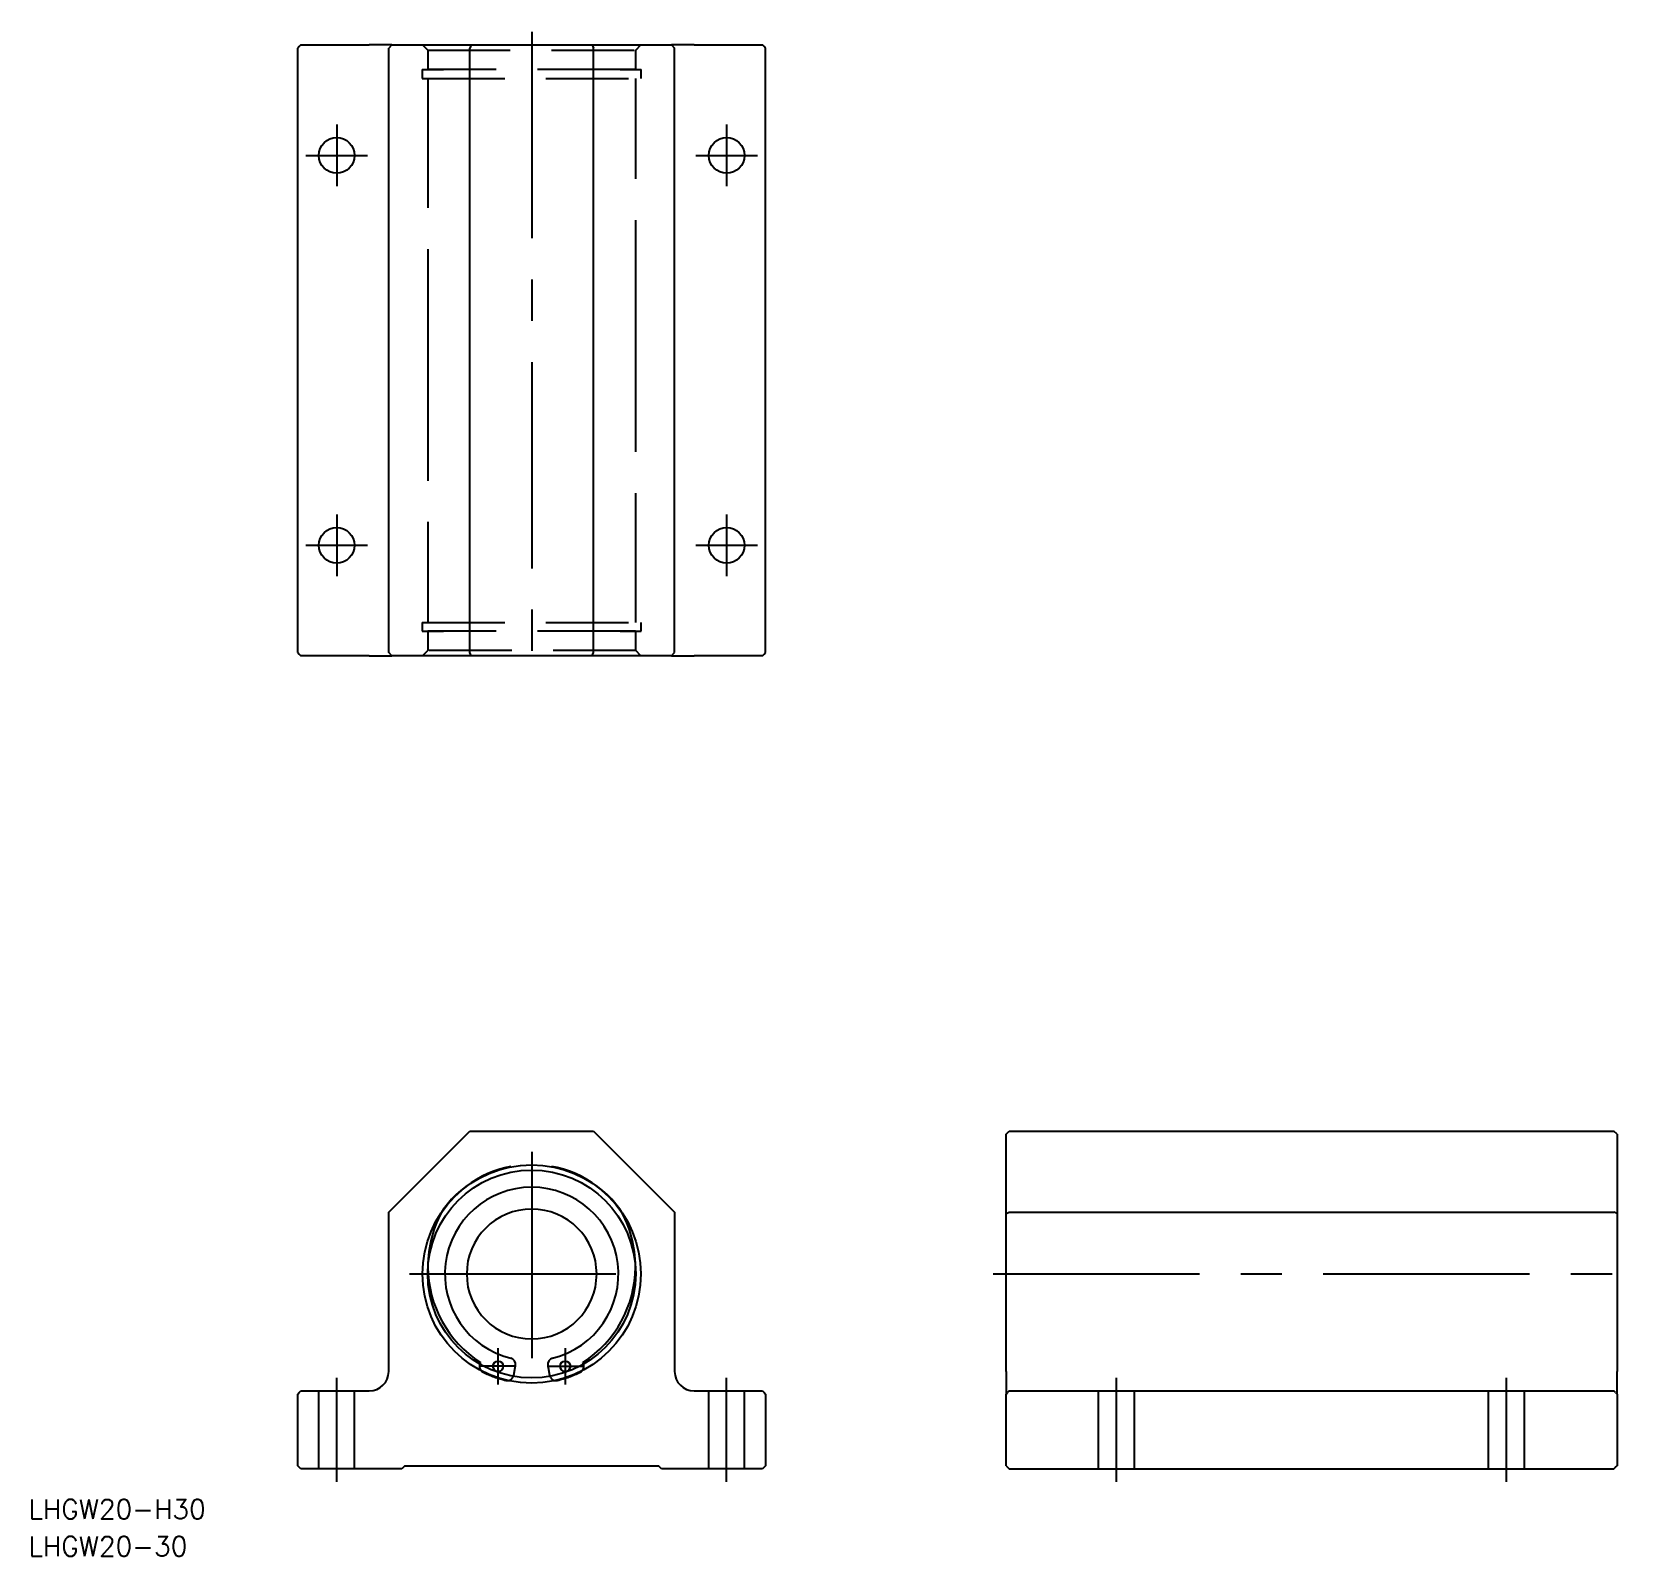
# Model space of a CAD drawing. Extents: x -77 to 169, y -43 to 191.
import ezdxf

# ---------------------------------------------------------------- set-up
doc = ezdxf.new("R2010")
doc.units = 0
doc.linetypes.add('CENTER', pattern=[50.8, 31.75, -6.35, 6.35, -6.35])
doc.linetypes.add('DASHED', pattern=[19.05, 12.7, -6.35])
doc.layers.get('0').update_dxf_attribs({"linetype": 'CONTINUOUS'})
doc.layers.add('CENTER', color=1, linetype='CENTER')
doc.styles.get("Standard").update_dxf_attribs({"font": 'txt.shx', "height": 3, "bigfont": 'bigfont.shx'})

msp = doc.modelspace()

# ---------------------------------------------------------------- linework, layer by layer
at = {"color": 7, "linetype": 'CONTINUOUS'}
for p, q in [((-35.75, 188.88), (-36, 188.63)), ((-36, 95.63), (-36, 188.63)), ((-35.5, 189.13), (-35.75, 188.88)), ((-35.5, 189.13), (-25, 189.13)), ((-21.5, 189.13), (-25, 189.13)), ((-21.5, 189.13), (-22, 188.63)), ((-22, 95.63), (-22, 188.63)), ((-21.5, 189.13), (-9.29, 189.13)), ((-9.29, 189.13), (-9.5, 188.63)), ((-9.5, 95.63), (-9.5, 188.63)), ((-9.29, 189.13), (9.29, 189.13)), ((9.29, 189.13), (21.5, 189.13)), ((9.29, 189.13), (9.5, 188.63)), ((9.5, 95.63), (9.5, 188.63)), ((25, 189.13), (21.5, 189.13)), ((21.5, 189.13), (22, 188.63)), ((22, 95.63), (22, 188.63)), ((25, 189.13), (35.5, 189.13)), ((35.75, 188.88), (35.5, 189.13)), ((36, 188.63), (35.75, 188.88)), ((36, 95.63), (36, 188.63)), ((-36, 95.63), (-35.75, 95.38)), ((-35.75, 95.38), (-35.5, 95.13)), ((-25, 95.13), (-35.5, 95.13)), ((-25, 95.13), (-21.5, 95.13)), ((-21.5, 95.13), (-22, 95.63)), ((-9.29, 95.13), (-21.5, 95.13)), ((-9.29, 95.13), (-9.5, 95.63)), ((9.29, 95.13), (-9.29, 95.13)), ((9.29, 95.13), (9.5, 95.63)), ((21.5, 95.13), (9.29, 95.13)), ((21.5, 95.13), (22, 95.63)), ((21.5, 95.13), (25, 95.13)), ((35.5, 95.13), (25, 95.13)), ((35.5, 95.13), (35.75, 95.38)), ((35.75, 95.38), (36, 95.63)), ((-22, 9.5), (-9.5, 22)), ((-9.5, 22), (9.5, 22)), ((9.5, 22), (22, 9.5)), ((72.98, 21.5), (73.48, 22)), ((72.98, 9.29), (72.98, 21.5)), ((73.48, 22), (166.48, 22)), ((166.98, 21.5), (166.48, 22)), ((166.98, 21.5), (166.98, 9.29)), ((-22, -15), (-22, 9.5)), ((22, 9.5), (22, -15)), ((72.98, 9.29), (73.48, 9.5)), ((72.98, -15), (72.98, 9.29)), ((73.48, 9.5), (166.48, 9.5)), ((166.98, 9.29), (166.48, 9.5)), ((166.98, 9.29), (166.98, -15)), ((-7.85, -13.6), (-7.91, -13.7)), ((-2.75, -15.58), (-2.49, -14.1)), ((2.49, -14.1), (2.75, -15.58)), ((7.91, -13.7), (7.85, -13.6)), ((72.98, -15), (72.98, -18.5)), ((166.98, -18.5), (166.98, -15)), ((-36, -18.5), (-35.75, -18.25)), ((-36, -29.5), (-36, -18.5)), ((-35.75, -18.25), (-35.5, -18)), ((-35.5, -18), (-25, -18)), ((25, -18), (35.5, -18)), ((35.5, -18), (35.75, -18.25)), ((35.75, -18.25), (36, -18.5)), ((36, -18.5), (36, -29.5)), ((72.98, -18.5), (73.23, -18.25)), ((72.98, -29.5), (72.98, -18.5)), ((73.48, -18), (73.23, -18.25)), ((73.48, -18), (166.48, -18)), ((166.73, -18.25), (166.48, -18)), ((166.73, -18.25), (166.98, -18.5)), ((166.98, -18.5), (166.98, -29.5)), ((-35.75, -29.75), (-36, -29.5)), ((-19.5, -29.5), (-20, -30)), ((-19.5, -29.5), (19.5, -29.5)), ((20, -30), (19.5, -29.5)), ((36, -29.5), (35.75, -29.75)), ((72.98, -29.5), (73.23, -29.75)), ((166.73, -29.75), (166.98, -29.5)), ((-35.5, -30), (-35.75, -29.75)), ((-20, -30), (-35.5, -30)), ((35.5, -30), (20, -30)), ((35.75, -29.75), (35.5, -30)), ((73.23, -29.75), (73.48, -30)), ((73.48, -30), (166.48, -30)), ((166.48, -30), (166.73, -29.75))]:
    msp.add_line(p, q, dxfattribs=at)
at = {"color": 3, "linetype": 'DASHED'}
for p, q in [((-16.8, 189.13), (-16, 188.33)), ((-16, 188.33), (16, 188.33)), ((-16, 188.33), (-16, 185.33)), ((16, 188.33), (16.8, 189.13)), ((16, 185.33), (16, 188.33)), ((-16.85, 185.33), (-16.85, 183.98)), ((-16.85, 185.33), (-13.59, 185.33)), ((-13.59, 185.33), (-15.96, 185.33)), ((13.59, 185.33), (-13.59, 185.33)), ((13.59, 185.33), (16.85, 185.33)), ((15.96, 185.33), (13.59, 185.33)), ((16.85, 183.98), (16.85, 185.33)), ((-16.85, 183.98), (16.85, 183.98)), ((-16, 183.98), (-16, 183.73)), ((-16, 183.73), (-16, 178.38)), ((16, 183.73), (16, 183.98)), ((16, 178.38), (16, 183.73)), ((-16, 178.38), (-16, 176.78)), ((16, 176.78), (16, 178.38)), ((-16, 176.78), (-16, 149.48)), ((-16, 176.78), (-16, 149.48)), ((16, 149.48), (16, 176.78)), ((16, 149.48), (16, 176.78)), ((-16, 149.48), (-16, 147.88)), ((-16, 147.88), (-16, 142.53)), ((-16, 147.88), (-16, 142.53)), ((16, 147.88), (16, 149.48)), ((16, 142.53), (16, 147.88)), ((16, 142.53), (16, 147.88)), ((-16, 142.53), (-16, 141.73)), ((-16, 141.73), (-16, 136.38)), ((-16, 141.73), (-16, 136.38)), ((16, 141.73), (16, 142.53)), ((16, 136.38), (16, 141.73)), ((16, 136.38), (16, 141.73)), ((-16, 136.38), (-16, 134.78)), ((16, 134.78), (16, 136.38)), ((-16, 134.78), (-16, 107.48)), ((-16, 134.78), (-16, 107.48)), ((16, 107.48), (16, 134.78)), ((16, 107.48), (16, 134.78)), ((-16, 107.48), (-16, 105.88)), ((-16, 105.88), (-16, 100.53)), ((16, 105.88), (16, 107.48)), ((16, 100.53), (16, 105.88)), ((-16.85, 100.28), (16.85, 100.28)), ((-16.85, 100.28), (-16.85, 98.93)), ((-16.85, 98.93), (-13.59, 98.93)), ((-16, 100.53), (-16, 100.28)), ((-16, 98.93), (-16, 95.93)), ((-13.59, 98.93), (-15.96, 98.93)), ((13.59, 98.93), (-13.59, 98.93)), ((13.59, 98.93), (16.85, 98.93)), ((15.96, 98.93), (13.59, 98.93)), ((16, 100.28), (16, 100.53)), ((16, 95.93), (16, 98.93)), ((16.85, 98.93), (16.85, 100.28)), ((-16, 95.93), (-16.8, 95.13)), ((16, 95.93), (-16, 95.93)), ((16.8, 95.13), (16, 95.93)), ((-32.75, -30), (-32.75, -18)), ((-27.25, -30), (-27.25, -18)), ((27.25, -30), (27.25, -18)), ((32.75, -30), (32.75, -18)), ((87.23, -30), (87.23, -18)), ((92.73, -30), (92.73, -18)), ((147.23, -30), (147.23, -18)), ((152.73, -30), (152.73, -18))]:
    msp.add_line(p, q, dxfattribs=at)
at = {"color": 7, "linetype": 'CONTINUOUS'}
for centre, radius in [((-30, 172.13), 2.75), ((30, 172.13), 2.75), ((-30, 112.13), 2.75), ((30, 112.13), 2.75), ((0, 0), 16.8), ((0, 0), 16), ((-5.16, -14.19), 0.8), ((5.16, -14.19), 0.8)]:
    msp.add_circle(centre, radius, dxfattribs=at)
at = {"color": 3, "linetype": 'DASHED'}
for centre, radius, start, end in [((0, 0), 16.85, 36.265, 143.735), ((1.54, 1.16), 17.5, 149.7914, 180.2142), ((-1.54, 1.16), 17.5, 359.7858, 30.2086), ((-7.04, -14.2), 1, 160.4611, 243.6173), ((7.04, -14.2), 1, 296.3827, 19.5389), ((0, 0), 16.85, 243.6173, 256.3827), ((-3.73, -15.4), 1, 256.3827, 339.5389), ((3.73, -15.4), 1, 200.4611, 283.6173), ((0, 0), 16.85, 283.6173, 296.3827)]:
    msp.add_arc(centre, radius, start, end, dxfattribs=at)
at = {"color": 7, "linetype": 'CONTINUOUS'}
for centre, radius, start, end in [((0, 0), 13.35, 283.996, 256.004), ((0, 0), 10, 0, 180), ((1.54, 1.16), 17.5, 180.2142, 237.542), ((0, 0), 10, 180, 0), ((-1.54, 1.16), 17.5, 302.458, 359.7858), ((-7.04, -14.2), 1, 150, 160.4611), ((-3.47, -13.92), 1, 350, 76.004), ((3.47, -13.92), 1, 103.996, 190), ((7.04, -14.2), 1, 19.5389, 30), ((-25, -15), 3, 270, 0), ((-3.73, -15.4), 1, 339.5389, 350), ((3.73, -15.4), 1, 190, 200.4611), ((25, -15), 3, 180, 270)]:
    msp.add_arc(centre, radius, start, end, dxfattribs=at)
at = {"layer": 'CENTER', "color": 1, "linetype": 'CENTER'}
for p, q in [((0, 191.13), (0, 93.13)), ((-30, 176.88), (-30, 167.38)), ((30, 176.88), (30, 167.38)), ((-34.75, 172.13), (-25.25, 172.13)), ((25.25, 172.13), (34.75, 172.13)), ((-30, 116.88), (-30, 107.38)), ((30, 116.88), (30, 107.38)), ((-34.75, 112.13), (-25.25, 112.13)), ((25.25, 112.13), (34.75, 112.13)), ((0, 18.8), (0, -18.8)), ((-18.8, 0), (18.8, 0)), ((70.98, 0), (168.98, 0)), ((-5.16, -16.99), (-5.16, -11.39)), ((5.16, -11.39), (5.16, -16.99)), ((-2.36, -14.19), (-7.96, -14.19)), ((2.36, -14.19), (7.96, -14.19)), ((-30, -32), (-30, -16)), ((30, -32), (30, -16)), ((89.98, -32), (89.98, -16)), ((149.98, -32), (149.98, -16))]:
    msp.add_line(p, q, dxfattribs=at)

# ---------------------------------------------------------------- texts
at = {"color": 7, "linetype": 'CONTINUOUS'}
for s, p in [('LHGW20-H30', (-77.39, -37.69)), ('LHGW20-30', (-77.39, -43.4))]:
    msp.add_text(s, height=3, dxfattribs=at).set_placement(p)

doc.saveas('drawing.dxf')
